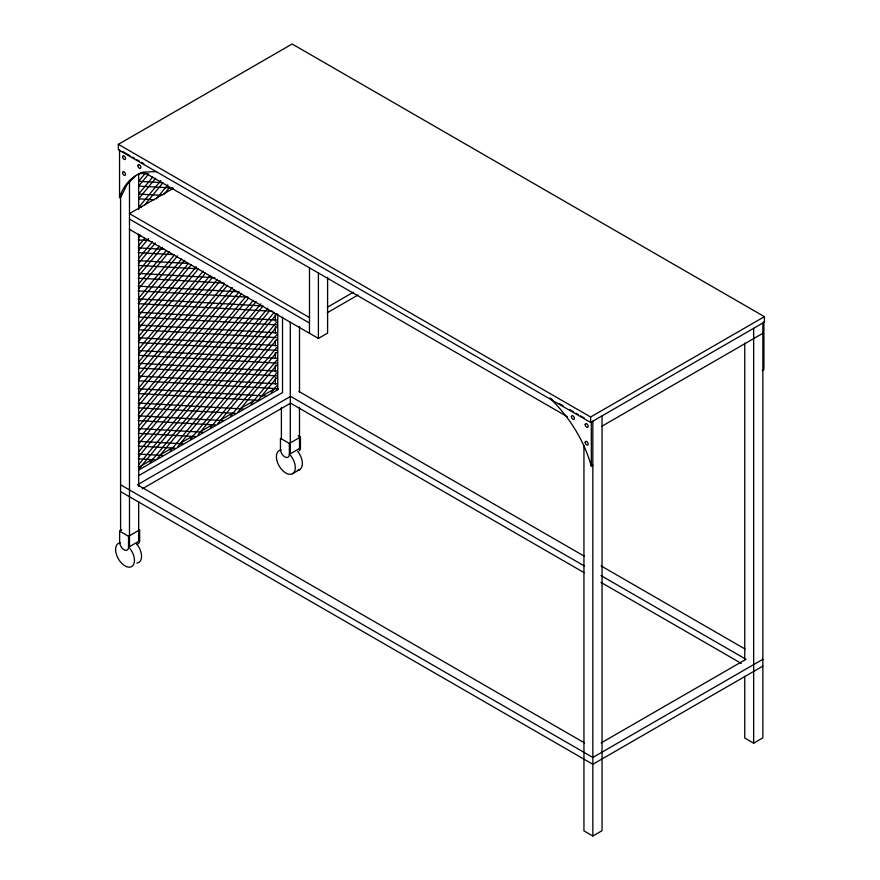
<?xml version="1.0" encoding="UTF-8"?>
<svg xmlns="http://www.w3.org/2000/svg" width="880" height="880" viewBox="0 0 880 880"><rect width="100%" height="100%" fill="white"/><g stroke="black" fill="none" stroke-linecap="round" stroke-linejoin="round"><path stroke-width="1.32" d="M135.773 175.692L127.094 184.371L121.099 196.702L119.548 197.593C123.013 186.186 131.329 176.066 142.824 172.161M144.958 173.69L138.666 181.302L163.031 182.677L144.485 205.15M147.939 174.856L138.666 186.087L173.085 188.034M152.658 177.111L138.666 194.062L161.777 195.36M155.639 178.277L138.666 198.836L154.231 199.716M160.831 180.565L139.139 206.844L141.647 206.976M156.244 198.88L167.805 184.866M163.812 194.48L169.312 187.825M138.413 238.007L140.679 235.268L138.16 235.125M138.479 245.905L144.694 238.359M138.413 250.756L148.467 238.579M138.479 258.654L152.46 241.714M138.413 263.516L155.452 242.88M138.479 271.403L159.379 246.081M138.413 276.265L162.371 247.247M138.479 284.163L166.331 250.426M138.413 289.014L169.345 251.548M138.897 297.935L174.581 254.716M138.864 302.753L177.573 255.882M138.49 311.179L181.5 259.094M138.402 316.074L184.481 260.26M138.435 324.005L188.419 263.472L138.16 260.634M138.402 328.834L191.433 264.594M138.435 336.765L196.207 266.783M138.402 341.583L198.473 268.818L138.16 265.408M138.435 349.514L203.192 271.084M138.402 354.332L205.392 273.196M138.435 362.263L210.111 275.451M138.402 367.092L212.311 277.574M138.435 375.023L217.085 279.752M138.402 379.841L220.099 280.885M138.897 387.805L224.565 284.042M138.864 392.623L227.557 285.208M138.567 400.961L232.265 287.463M138.413 405.933L234.465 289.586M138.479 413.82L239.184 291.841L138.16 286.132M138.413 418.682L241.45 293.887M138.479 426.58L245.476 296.978M138.413 431.431L248.457 298.144M138.479 439.329L253.176 300.41M138.413 444.191L256.157 301.576M138.479 452.078L260.876 303.831M138.413 456.94L263.076 305.943L138.116 298.881M138.479 464.838L267.861 308.132M139.161 468.776L269.368 311.08M150.183 462.506L274.098 312.422M157.069 458.953L277.024 313.654M170.302 450.89L276.738 321.981M177.936 446.424L276.672 326.843M190.421 439.274L276.738 334.73M198.055 434.808L276.672 339.592M210.54 427.658L276.738 347.49M217.426 424.105L276.672 352.341M230.659 416.042L276.738 360.239M237.545 412.489L276.672 365.101M251.02 404.14L276.738 372.988M276.672 377.85L258.126 400.312L138.116 393.536M271.326 392.293L276.738 385.748M118.36 144.331L292.149 44L764.412 316.668L764.412 322.113L590.634 422.455L118.36 149.787L118.36 144.331L590.634 416.999L764.412 316.668M173.261 188.364L129.481 213.631L309.485 317.559M327.239 307.307L353.265 292.281M327.239 312.763L357.995 295.009M129.481 229.372L318.395 338.437L327.602 333.124L327.602 277.222M140.063 466.477L153.12 458.942M160.248 454.828L173.305 447.293M180.422 443.179L192.291 436.326M200.596 431.53L212.465 424.677M220.77 419.881L232.639 413.028M239.767 408.914L254.012 400.697M262.317 395.901L275.374 388.366M138.897 469.92L277.761 389.741L277.761 314.303M138.886 475.53L282.524 392.601L282.524 317.108M142.197 488.862L290.598 403.183L584.287 572.748M119.636 531.157L128.535 536.305L139.634 529.903L139.634 540.804L128.535 547.206A6.292 3.641 60 0 1 124.091 549.78A6.292 3.641 60 0 1 119.636 542.069L119.636 531.157L121.847 529.881M300.443 447.964L289.355 454.366A6.292 3.641 60 0 1 284.9 456.94A6.292 3.641 60 0 1 280.445 449.229L280.445 438.317L289.355 443.454L300.443 437.052L300.443 447.964A6.292 3.641 60 0 1 299.145 450.846M292.523 473.726L299.607 469.634M602.052 426.14L762.861 333.289M552.189 399.487L549.824 398.112C569.206 416.669 583.99 440.253 591.305 466.125L592.845 465.234M762.344 370.601L763.895 369.71L763.895 321.816M601.161 742.918L745.998 659.296M762.861 659.296L592.845 757.46L120.582 484.792M762.861 666.116L592.845 764.269L120.582 491.612M583.946 445.511L583.946 830.863L592.845 836L602.052 830.687L602.052 415.855M744.755 676.302L744.755 738.012L753.665 743.16L762.861 737.836L762.861 323.015M137.632 174.592L145.134 171.996L156.629 171.633M139.92 173.404L148.731 173.899M138.16 239.91L149.479 240.548M138.16 247.874L164.571 249.37M138.16 252.659L173.327 254.65M138.16 273.383L214.819 277.717M138.16 278.168L224.004 283.019M138.149 290.917L247.984 297.121M138.116 303.666L272.712 311.278M138.908 312.279L276.991 320.078M138.908 317.064L276.991 324.863M138.908 325.028L276.991 332.838M138.908 329.813L276.991 337.612M138.908 337.788L276.991 345.587M138.908 342.562L276.991 350.372M138.908 350.537L276.991 358.336M138.908 355.322L276.991 363.121M138.908 363.286L276.991 371.096M138.908 368.071L276.991 375.881M138.908 376.046L276.991 383.845M138.996 380.831L278.245 388.696M138.116 388.751L265.672 395.956M138.16 403.04L243.078 408.969M138.16 407.825L235.532 413.325M138.16 415.8L222.959 420.585M138.16 420.585L215.413 424.941M138.16 428.549L202.84 432.201M138.16 433.334L195.294 436.557M138.16 441.309L182.721 443.828M138.16 446.083L175.175 448.184M138.16 454.058L162.602 455.444M138.16 458.843L155.056 459.8M138.16 466.807L140.679 466.95M123.024 151.701L129.954 155.705M132.275 157.047L134.585 158.378M136.895 159.72L139.205 161.051M141.526 162.382L143.836 163.724M559.306 403.59L562.859 405.647M569.965 409.75L573.529 411.796M575.894 413.171L578.259 414.535M580.635 415.91L584.188 417.956M143.759 172.172L567.292 416.691M129.481 219.087L309.485 323.015M298.925 391.446L584.43 556.281M601.084 565.895L745.019 649M584.287 565.939L290.598 396.374L137.445 484.792L584.529 742.918M600.941 575.542L744.81 658.614M276.166 388.817L277.761 389.741M600.941 582.362L741.246 663.366M298.221 435.765L300.443 437.052M753.665 328.328L753.665 743.16M744.755 343.068L744.755 659.846M592.845 421.168L592.845 836M591.305 422.059L591.305 466.125M590.634 416.999L590.634 422.455M318.395 272.998L318.395 338.437M309.485 267.85L309.485 333.3M299.497 326.414L299.497 392.26M299.497 407.352L299.497 448.503M290.301 322.124L290.301 453.816M289.355 443.454L289.355 454.366M281.391 407.451L281.391 439.065M275.374 314.292L275.374 321.156M275.374 326.634L275.374 333.498M275.374 340.351L275.374 345.84M275.374 352.704L275.374 358.182M275.374 365.046L275.374 371.899M275.374 377.388L275.374 384.252M138.688 173.712L138.688 209.374M138.688 234.069L138.688 486.475M138.688 501.567L138.688 541.354M129.481 180.389L129.481 546.667M128.535 536.305L128.535 547.206M121.099 193.963L121.099 196.702M120.582 196.603L120.582 530.53M119.548 149.699L119.548 197.593M297.649 451.352A13.354 7.711 60 0 1 297.649 470.239M290.565 455.433A13.354 7.711 60 0 1 293.084 473.341A13.354 7.711 60 0 1 278.608 464.992A13.354 7.711 60 0 1 281.116 449.988M136.84 544.192A13.354 7.711 60 0 1 136.84 563.079M129.756 548.284A13.354 7.711 60 0 1 132.264 566.192A13.354 7.711 60 0 1 117.799 557.832A13.354 7.711 60 0 1 120.307 542.828M139.634 540.804A6.292 3.641 60 0 1 136.334 543.862M571.439 416.669A2.09 1.21 60 0 0 573.661 419.43A2.09 1.21 60 0 0 573.661 416.471A2.09 1.21 60 0 0 571.439 416.669M585.189 442.332A2.09 1.21 60 0 0 587.411 445.104A2.09 1.21 60 0 0 587.411 442.134A2.09 1.21 60 0 0 585.189 442.332M585.189 424.611A2.09 1.21 60 0 0 587.411 427.372A2.09 1.21 60 0 0 587.411 424.413A2.09 1.21 60 0 0 585.189 424.611M122.562 172.667A2.09 1.21 60 0 0 124.784 175.439A2.09 1.21 60 0 0 124.784 172.469A2.09 1.21 60 0 0 122.562 172.667M137.918 165.66A2.09 1.21 60 0 0 140.14 168.421A2.09 1.21 60 0 0 140.14 165.462A2.09 1.21 60 0 0 137.918 165.66M122.562 156.794A2.09 1.21 60 0 0 124.784 159.555A2.09 1.21 60 0 0 124.784 156.596A2.09 1.21 60 0 0 122.562 156.794"/></g></svg>
